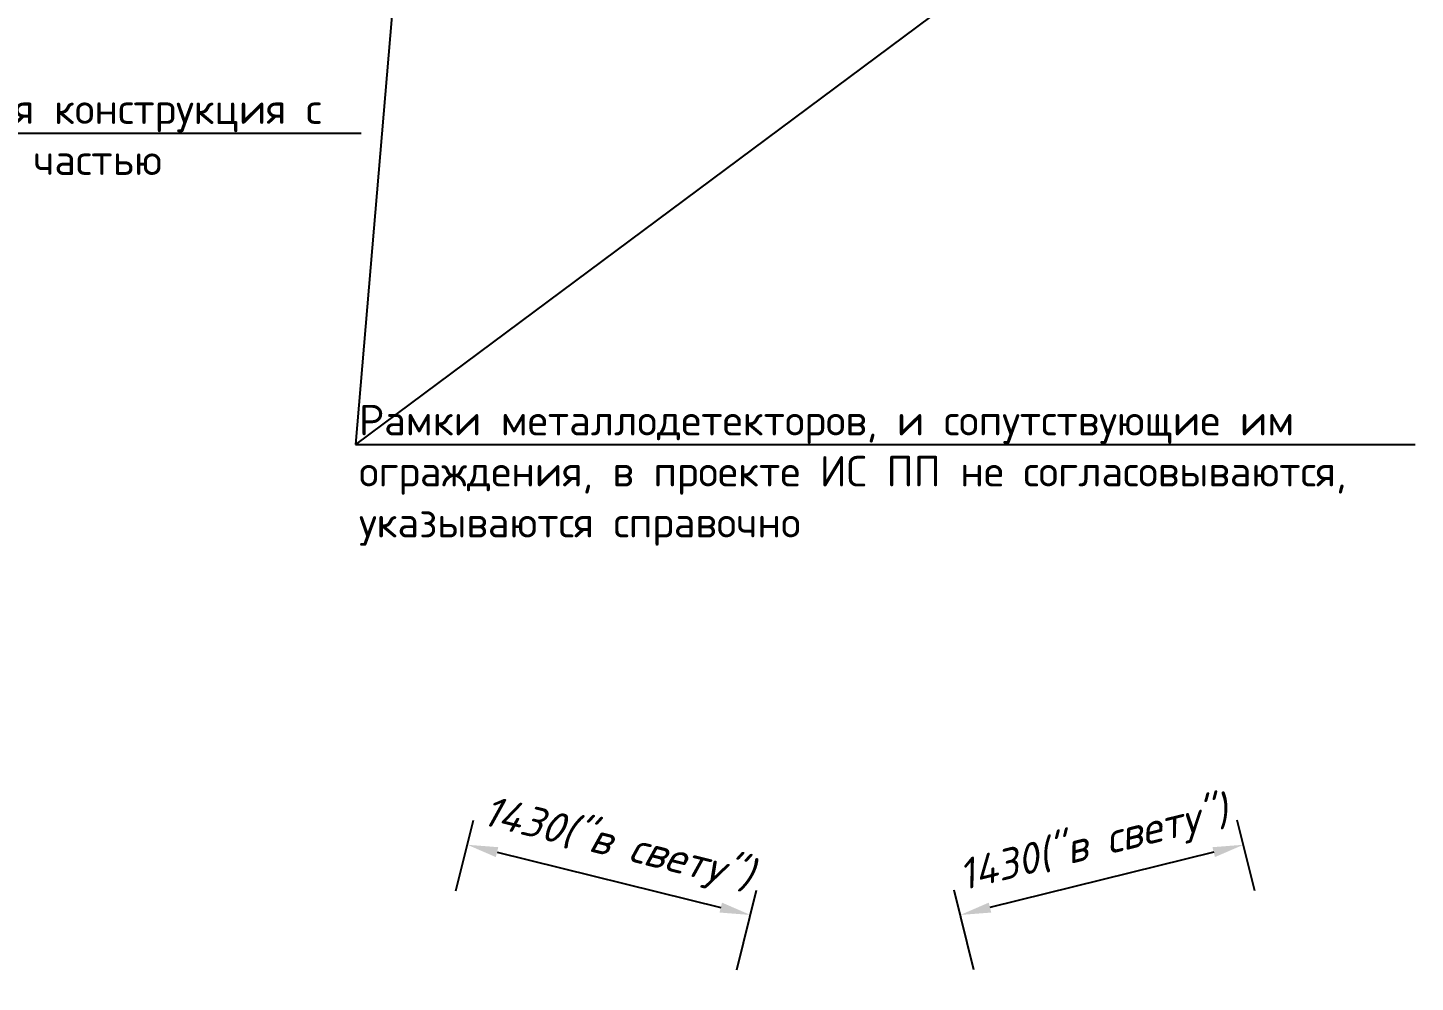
# Model space of a CAD drawing. Header units: millimetres. Extents: x 4247 to 622543, y -201358 to 142419.
# Drawn here: x 600810 to 607612, y 82136 to 86816 of the extents above; entities that cross this region are included whole.
import ezdxf
from ezdxf import colors
from ezdxf.entities.mleader import LeaderData, LeaderLine
from ezdxf.math import Vec2, Vec3

# ---------------------------------------------------------------- set-up
doc = ezdxf.new("R2010")
doc.units = ezdxf.units.MM
doc.layers.get('DEFPOINTS').update_dxf_attribs({"color": 252, "lineweight": 9})
doc.layers.add('_Оборудование ИСПП', color=255, linetype='Continuous')
doc.layers.add('_Турникеты ИСПП', color=254, linetype='Continuous')
doc.styles.add('ISOCPEUR', font='isocpeui.ttf')
doc.styles.add('KOSTY_STYLE', font='isocpeur.ttf')
doc.styles.get("Standard").update_dxf_attribs({"font": 'romans.shx'})
doc.dimstyles.new('ISO-25', dxfattribs={"dimtxt": 2.5, "dimasz": 2.5, "dimexe": 1.25, "dimexo": 0.625, "dimtad": 1, "dimtxsty": 'Standard', "dimcen": 2.5, "dimadec": 0, "dimazin": 0, "dimtfac": 1, "dimtmove": 0, "dimatfit": 3, "dimfxl": 1, "dimarcsym": 0})

# ---------------------------------------------------------------- blocks, each defined once
blk = doc.blocks.new('*D623')
at = {"layer": '_Турникеты ИСПП', "color": 0, "lineweight": -2, "ltscale": 100, "transparency": 16777216}
for p, q in [((602908.5, 82583.5), (602994.7, 82931.2)), ((603110.2, 82773.8), (604207.1, 82501.9)), ((604286, 82196.5), (604382.8, 82587.1))]:
    blk.add_line(p, q, dxfattribs=at)
at = {"layer": '_Турникеты ИСПП', "color": 0, "ltscale": 100, "transparency": 16777216}
for points in [[(603116.3, 82798.1), (603104.2, 82749.6), (602964.6, 82809.9)], [(604213.2, 82526.2), (604201.1, 82477.6), (604352.7, 82465.8)]]:
    blk.add_solid(points, dxfattribs=at)
at = {"layer": 'DEFPOINTS', "color": 0, "ltscale": 100, "transparency": 16777216}
for p in [(602893.5, 82522.9), (604352.7, 82465.8), (604270.9, 82135.9)]:
    blk.add_point(p, dxfattribs=at)
at = {"layer": '_Турникеты ИСПП', "color": 0, "lineweight": 9, "ltscale": 100, "transparency": 16777216, "insert": (603699, 82800.4), "char_height": 150, "attachment_point": 5, "rotation": 346.0773, "style": 'ISOCPEUR'}
blk.add_mtext('1430("в свету")', dxfattribs=at)
blk = doc.blocks.new('*D624')
at = {"layer": '_Турникеты ИСПП', "color": 0, "lineweight": -2, "ltscale": 100, "transparency": 16777216}
for p, q in [((606825.3, 82583.5), (606739.1, 82931.2)), ((606623.6, 82773.8), (605526.7, 82501.9)), ((605447.8, 82196.5), (605351, 82587.1))]:
    blk.add_line(p, q, dxfattribs=at)
at = {"layer": '_Турникеты ИСПП', "color": 0, "ltscale": 100, "transparency": 16777216}
for points in [[(606617.6, 82798.1), (606629.6, 82749.6), (606769.2, 82809.9)], [(605520.7, 82526.2), (605532.7, 82477.6), (605381.1, 82465.8)]]:
    blk.add_solid(points, dxfattribs=at)
at = {"layer": 'DEFPOINTS', "color": 0, "ltscale": 100, "transparency": 16777216}
for p in [(606840.3, 82522.9), (605381.1, 82465.8), (605462.9, 82135.9)]:
    blk.add_point(p, dxfattribs=at)
at = {"layer": '_Турникеты ИСПП', "color": 0, "lineweight": 9, "ltscale": 100, "transparency": 16777216, "insert": (606034.8, 82800.4), "char_height": 150, "attachment_point": 5, "rotation": 13.9227, "style": 'ISOCPEUR'}
blk.add_mtext('1430("в свету")', dxfattribs=at)

msp = doc.modelspace()

# ---------------------------------------------------------------- dimensions: what is measured, and where the dimension line sits
at = {"layer": '_Турникеты ИСПП', "color": 0, "lineweight": 9, "ltscale": 100}
for base, p1, p2, angle, picture, middle in [((604352.732, 82465.82), (602893.492, 82522.882), (604270.936, 82135.859), 346.0772985, '*D623', (603658.69, 82637.87)), ((605381.078, 82465.82), (606840.318, 82522.882), (605462.874, 82135.859), 193.9227015, '*D624', (606075.12, 82637.87))]:
    dim = msp.add_linear_dim(base=base, p1=p1, p2=p2, angle=angle, text='1430("в свету")', dimstyle='ISO-25', override={"dimscale": 100, "dimtxt": 1.5, "dimasz": 1.5, "dimtxsty": 'ISOCPEUR', "dimsah": 1}, dxfattribs=at)
    dim.commit()
    dim.dimension.update_dxf_attribs({"geometry": picture, "text_midpoint": middle, "dimtype": 160})

# ---------------------------------------------------------------- leaders
at = {"layer": '_Оборудование ИСПП', "color": 0, "lineweight": 0}
ml = msp.add_multileader_mtext('Standard', dxfattribs=at)
ml.set_content('{\\C0;Светопрозрачная конструкция с открывающейся частью}', color=(237, 31, 36), style='KOSTY_STYLE')
ml.set_leader_properties()
ml.build(insert=Vec2(0, 0))
ml.multileader.update_dxf_attribs({"text_left_attachment_type": 6, "text_right_attachment_type": 6, "arrow_head_size": 200})
ctx = ml.context
ctx.base_point, ctx.char_height, ctx.arrow_head_size, ctx.landing_gap_size, ctx.plane_origin = Vec3(599288.07, 86299.003, 0), 150, 200, 10, Vec3(587850.578, 86708.501, 0)
ctx.left_attachment, ctx.right_attachment = 6, 6
notes = []
notes.append((ctx, [(1, (1, 1, 0), (599280.07, 86299.003, 0), (1, 0), 8, [(0, [(599901.972, 89122.827, 0)], 0, [])])]))
ctx.mtext.insert, ctx.mtext.width, ctx.mtext.flow_direction = Vec3(599298.07, 86494.003, 0), 3114.8377, 5
ml = msp.add_multileader_mtext('Standard', dxfattribs=at)
ml.set_content('{\\C0;Рамки металлодетекторов, и сопутствующие им ограждения, в проекте ИС ПП не согласовываются, указываются справочно}', color=(237, 31, 36), style='KOSTY_STYLE')
ml.set_leader_properties()
ml.build(insert=Vec2(0, 0))
ml.multileader.update_dxf_attribs({"text_left_attachment_type": 6, "text_right_attachment_type": 6, "arrow_head_size": 200})
ctx = ml.context
ctx.base_point, ctx.char_height, ctx.arrow_head_size, ctx.landing_gap_size, ctx.plane_origin = Vec3(602423.657, 84771.677, 0), 150, 200, 10, Vec3(588273.832, 84570.156, 0)
ctx.left_attachment, ctx.right_attachment = 6, 6
notes.append((ctx, [(1, (1, 1, 0), (602415.657, 84771.677, 0), (1, 0), 8, [(1, [(607045.698, 88218.242, 0)], 0, []), (0, [(602710.662, 88227.823, 0)], 0, [])])]))
ctx.mtext.insert, ctx.mtext.width, ctx.mtext.flow_direction = Vec3(602433.657, 84966.677, 0), 5126.61431, 5
for ctx, leaders in notes:
    for number, flags, end, landing, length, lines in leaders:
        leader = LeaderData()
        leader.index, (leader.has_last_leader_line, leader.has_dogleg_vector, leader.attachment_direction) = number, flags
        leader.last_leader_point, leader.dogleg_vector, leader.dogleg_length = Vec3(end), Vec3(landing), length
        for number, points, colour, breaks in lines:
            line = LeaderLine()
            line.index, line.vertices, line.color, line.breaks = number, Vec3.list(points), colors.encode_raw_color(colour), breaks
            leader.lines.append(line)
        ctx.leaders.append(leader)

doc.saveas('drawing.dxf')
